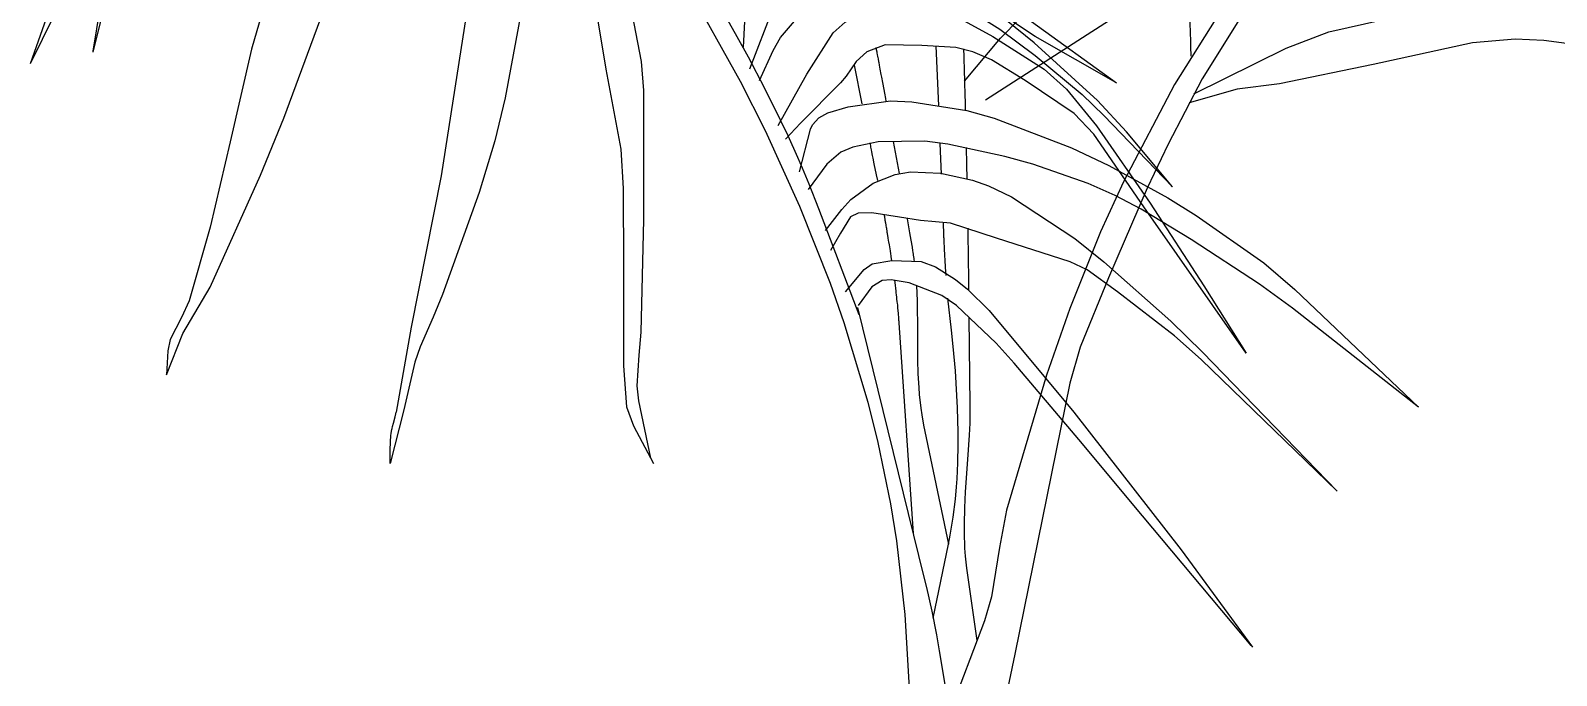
# Model space of a CAD drawing. Header units: millimetres. Extents: x 237 to 339, y 16 to 52.
# Drawn here: x 310.961 to 312.363, y 19.323 to 19.916 of the extents above; entities that cross this region are included whole.
import ezdxf

# ---------------------------------------------------------------- set-up
doc = ezdxf.new("R2010")
doc.units = ezdxf.units.MM
doc.header["$LTSCALE"] = 0.6
doc.header["$MEASUREMENT"] = 0
doc.layers.add('CAULE', color=32, linetype='Continuous')
doc.layers.add('PALMEIRA', color=76, linetype='Continuous')

# ---------------------------------------------------------------- blocks, each defined once
blk = doc.blocks.new('palmeira-V')
at = {"layer": 'CAULE', "linetype": 'Continuous'}
for points in [[(0.61241, 1.17799), (0.51102, 1.15002), (0.48416, 1.142), (0.43117, 1.12332), (0.41907, 1.11846), (0.39562, 1.10733), (0.37302, 1.09455), (0.35835, 1.0852), (0.32977, 1.06485), (0.30118, 1.0413), (0.28337, 1.02458), (0.24992, 0.98857), (0.21604, 0.94664), (0.20043, 0.9249), (0.17895, 0.89069), (0.15538, 0.84583), (0.14491, 0.82291), (0.13079, 0.78772), (0.12004, 0.75703), (0.10163, 0.69491), (0.09841, 0.67789), (0.09473, 0.65508), (0.0915, 0.64406), (0.0752, 0.60086)], [(0.60734, 1.17036), (0.51228, 1.14239), (0.45461, 1.12375), (0.4261, 1.11315), (0.41693, 1.10928), (0.39931, 1.1002), (0.38246, 1.08969), (0.35005, 1.06612), (0.30824, 1.0319), (0.28849, 1.01375), (0.26006, 0.98476), (0.22689, 0.94597), (0.21183, 0.9256), (0.19162, 0.89323), (0.17599, 0.86322), (0.16637, 0.84295), (0.14853, 0.8017), (0.13552, 0.76983), (0.13079, 0.75339), (0.10544, 0.62881), (0.08324, 0.52287)], [(0.03402, 0.78475), (0.01545, 0.83348), (0.01099, 0.84475), (0.00786, 0.85221), (0.00572, 0.85715), (0.00128, 0.86697), (-0.00217, 0.87429), (-0.00935, 0.8888), (-0.01687, 0.90314), (-0.02204, 0.91261), (-0.02556, 0.91889), (-0.03271, 0.93137), (-0.05286, 0.9656), (-0.06304, 0.98265)], [(-0.07084, 0.97933), (-0.04539, 0.93645), (-0.02066, 0.89216), (-0.00924, 0.86947), (0.00657, 0.83477), (0.0206, 0.79928), (0.02689, 0.78126), (0.03788, 0.74464), (0.04254, 0.72605), (0.0484, 0.69784), (0.05117, 0.6809), (0.05503, 0.64702), (0.05702, 0.61312), (0.05727, 0.54529), (0.05516, 0.43582), (0.05094, 0.3813), (0.03717, 0.2633)], [(0.05018, 0.8009), (0.05049, 0.7983), (0.05064, 0.79699), (0.05079, 0.79569), (0.05087, 0.79504), (0.05102, 0.79374), (0.05109, 0.79309), (0.0512, 0.79211), (0.05134, 0.79081), (0.05141, 0.79016), (0.05151, 0.78918), (0.0516, 0.7882), (0.05165, 0.78771), (0.05174, 0.78684), (0.05178, 0.78641), (0.05184, 0.78576), (0.05192, 0.78478), (0.052, 0.7838), (0.05204, 0.78331), (0.05209, 0.78266), (0.05212, 0.78233), (0.05215, 0.78184), (0.0522, 0.7811), (0.05881, 0.68424)], [(0.06029, 0.79832), (0.06059, 0.79117), (0.06074, 0.77681), (0.06081, 0.76405), (0.06098, 0.75768), (0.06132, 0.75134), (0.06157, 0.74818), (0.06228, 0.74188), (0.06274, 0.73875), (0.06361, 0.73407), (0.07502, 0.6794)], [(0.06797, 0.64531), (0.07502, 0.6794), (0.07582, 0.68351), (0.07716, 0.69177), (0.07818, 0.70008), (0.07868, 0.70564), (0.07895, 0.70936), (0.07932, 0.71681), (0.07949, 0.72522), (0.07948, 0.73084), (0.07919, 0.74208), (0.07892, 0.74771), (0.07817, 0.75896), (0.07719, 0.77018), (0.07644, 0.77765), (0.07479, 0.7925)], [(0.03319, 0.7881), (0.06361, 0.66479), (0.06491, 0.65938), (0.0673, 0.64853), (0.06946, 0.63763), (0.07077, 0.63034), (0.07313, 0.61571), (0.07469, 0.60469), (0.07565, 0.59733), (0.0774, 0.58258), (0.07971, 0.56041), (0.08389, 0.51605), (0.08456, 0.50815), (0.08549, 0.4923), (0.08653, 0.47116), (0.08726, 0.46062), (0.08829, 0.4501), (0.08896, 0.44486), (0.10723, 0.31414)], [(0.08443, 0.78353), (0.08487, 0.74332), (0.08477, 0.73498), (0.08454, 0.72942), (0.08382, 0.71828), (0.08275, 0.70343), (0.08236, 0.69601), (0.08217, 0.68861), (0.08217, 0.68491), (0.08244, 0.67754), (0.08273, 0.67386), (0.08337, 0.66835), (0.08809, 0.63505)]]:
    blk.add_lwpolyline(points, dxfattribs=at)
at = {"layer": 'PALMEIRA', "linetype": 'Continuous'}
for points in [[(0.08235, 0.89216), (0.09885, 0.91186), (0.10775, 0.92092), (0.12079, 0.93186), (0.12725, 0.93739), (0.17523, 0.98061), (0.18635, 0.99165), (0.20581, 1.01616), (0.22265, 1.04293), (0.24323, 1.08008), (0.25357, 1.09848), (0.30674, 1.19), (0.33094, 1.23697), (0.35835, 1.29492)], [(0.35798, 1.29412), (0.30352, 1.15054), (0.29643, 1.13311), (0.28013, 1.0993), (0.26165, 1.0665), (0.22126, 1.00222), (0.19645, 0.96454), (0.18249, 0.94717), (0.16655, 0.93204), (0.15761, 0.92561), (0.09199, 0.88337)], [(-0.34681, 0.90031), (-0.31812, 0.9816), (-0.30534, 1.02574), (-0.2883, 1.08485), (-0.28446, 1.09304), (-0.2816, 1.09664), (-0.27623, 1.10123), (-0.26776, 1.10593), (-0.24996, 1.11191), (-0.22266, 1.11889), (-0.20879, 1.12116), (-0.17993, 1.12363), (-0.16548, 1.12401), (-0.15199, 1.12401)], [(-0.12927, 1.09909), (-0.1953, 1.08983), (-0.20901, 1.0872), (-0.23577, 1.07844), (-0.2478, 1.0722), (-0.25508, 1.06696), (-0.26842, 1.05423), (-0.28134, 1.03849), (-0.28653, 1.03012), (-0.29185, 1.01649), (-0.3025, 0.96878), (-0.31814, 0.90548)], [(-0.318, 0.90602), (-0.30676, 0.97519), (-0.30607, 0.97918), (-0.30448, 0.98712), (-0.3027, 0.99502), (-0.30019, 1.00553), (-0.29895, 1.01079), (-0.29807, 1.01437), (-0.29611, 1.02147), (-0.29467, 1.02674), (-0.2927, 1.03385), (-0.29161, 1.03738), (-0.28971, 1.04252), (-0.28861, 1.045), (-0.28695, 1.04817), (-0.28603, 1.0497), (-0.28451, 1.05189), (-0.28283, 1.05396), (-0.28191, 1.05494), (-0.25564, 1.082)], [(-0.12731, 1.07445), (-0.14951, 1.07249), (-0.15716, 1.07091), (-0.16203, 1.06896), (-0.17131, 1.06328), (-0.17859, 1.05695), (-0.18273, 1.05232), (-0.18966, 1.042), (-0.21095, 1.00025), (-0.22006, 0.97872), (-0.23823, 0.93116), (-0.24529, 0.90681), (-0.25505, 0.86424), (-0.26422, 0.82512), (-0.27397, 0.79117), (-0.27748, 0.78352), (-0.28259, 0.7735), (-0.28372, 0.76816), (-0.2843, 0.75723)], [(-0.28429, 0.75726), (-0.27684, 0.77622), (-0.26422, 0.7975), (-0.24108, 0.84902), (-0.23038, 0.87516), (-0.204, 0.9465), (-0.19525, 0.96709), (-0.17589, 1.00748), (-0.16343, 1.02902), (-0.15582, 1.03912), (-0.15187, 1.04309), (-0.14263, 1.04947), (-0.12987, 1.05632), (-0.12313, 1.05811), (-0.11796, 1.05753), (-0.10707, 1.05408)], [(-0.10363, 1.04602), (-0.11796, 1.0466), (-0.11979, 1.04633), (-0.12263, 1.04408), (-0.12772, 1.03164), (-0.13606, 1.00963), (-0.13861, 0.99828), (-0.1455, 0.92924), (-0.15811, 0.8487), (-0.17188, 0.77909), (-0.17876, 0.73997)], [(-0.34681, 0.90031), (-0.33018, 0.93425), (-0.32936, 0.93595), (-0.32882, 0.9371), (-0.32777, 0.93939), (-0.32726, 0.94054), (-0.32625, 0.94286), (-0.32528, 0.94519), (-0.32464, 0.94675), (-0.3234, 0.94988), (-0.32294, 0.95105), (-0.32205, 0.95342), (-0.32116, 0.95579), (-0.32058, 0.95737), (-0.31944, 0.96054), (-0.31775, 0.96531), (-0.31552, 0.97168), (-0.3144, 0.97486), (-0.3127, 0.97962), (-0.31183, 0.982), (-0.29279, 1.03357)], [(-0.09904, 1.03222), (-0.10592, 1.02186), (-0.10846, 1.0172), (-0.11143, 1.00704), (-0.11395, 0.97411), (-0.12141, 0.92406), (-0.12869, 0.88443), (-0.13345, 0.86481), (-0.14065, 0.84092), (-0.15754, 0.79405), (-0.16187, 0.78373), (-0.16781, 0.77005), (-0.17016, 0.76299), (-0.17532, 0.74113), (-0.18163, 0.71645)], [(-0.06129, 0.99776), (-0.07036, 1.00524), (-0.07319, 1.00866), (-0.07972, 1.01008), (-0.0861, 1.00977), (-0.08929, 1.00811), (-0.09135, 1.00583), (-0.09273, 1.00063), (-0.09248, 0.96411), (-0.09043, 0.94598), (-0.08241, 0.89766), (-0.07552, 0.86084), (-0.07442, 0.84282), (-0.07438, 0.80676), (-0.07438, 0.76132), (-0.0729, 0.74245), (-0.06979, 0.7337), (-0.06061, 0.71645)], [(-0.06297, 0.98253), (-0.07495, 0.97762), (-0.07747, 0.97589), (-0.07944, 0.97023), (-0.07862, 0.9627), (-0.07593, 0.95196), (-0.07495, 0.94713), (-0.07128, 0.92744), (-0.06627, 0.90115), (-0.0652, 0.88788), (-0.0652, 0.82863), (-0.06634, 0.77685), (-0.06724, 0.76625), (-0.06826, 0.75215), (-0.06749, 0.74521), (-0.06194, 0.71895)], [(-0.02799, 0.92318), (-0.02964, 0.94541), (-0.0296, 0.96305), (-0.02734, 0.97187), (-0.02375, 0.97758), (-0.02037, 0.98054), (-0.01243, 0.98395), (-0.00531, 0.98428), (-0.00048, 0.98358), (0.00879, 0.9805), (0.04206, 0.96439), (0.065, 0.95116), (0.11318, 0.91952), (0.15218, 0.89133)], [(0.15191, 0.89153), (0.1149, 0.91262), (0.08393, 0.93333), (0.05754, 0.94656), (0.02657, 0.95921), (0.01952, 0.96102), (0.00535, 0.96266), (-0.00346, 0.96296), (-0.00784, 0.96094), (-0.01162, 0.95659), (-0.01472, 0.94656), (-0.01817, 0.9316), (-0.01936, 0.90773)], [(0.17799, 0.84358), (0.15677, 0.86889), (0.14346, 0.88326), (0.11433, 0.90974), (0.10173, 0.92002), (0.07418, 0.93793), (0.06088, 0.94403), (0.0518, 0.94695), (0.03345, 0.95116), (0.02292, 0.95235), (0.01758, 0.95175), (0.00994, 0.94828), (0.00293, 0.9416), (-0.0005, 0.93666), (-0.00555, 0.92585), (-0.01645, 0.89766)], [(0.18659, 0.90358), (0.1865, 0.90528), (0.18645, 0.90642), (0.18639, 0.9087), (0.18634, 0.91098), (0.18628, 0.91402), (0.18624, 0.91554), (0.18615, 0.91781), (0.18609, 0.91895), (0.18598, 0.92046), (0.18591, 0.92122), (0.1858, 0.92235), (0.18566, 0.92348), (0.18558, 0.92404), (0.18541, 0.92517), (0.18531, 0.92573), (0.18515, 0.92657), (0.18472, 0.92867), (0.18441, 0.93006), (0.18377, 0.93283), (0.18344, 0.93421), (0.18276, 0.93697), (0.18139, 0.94248), (0.18072, 0.94524)], [(-0.01186, 0.89248), (-0.00555, 0.90629), (-0.00214, 0.91229), (0.00707, 0.92297), (0.01124, 0.92654), (0.02083, 0.9316), (0.02847, 0.9338), (0.04378, 0.93505), (0.05811, 0.93387), (0.06525, 0.93245), (0.0759, 0.92872), (0.08998, 0.92145), (0.09861, 0.9161), (0.1149, 0.90399), (0.13638, 0.88602), (0.14644, 0.87637), (0.17799, 0.84358)], [(-0.00325, 0.87177), (0.00994, 0.89536), (0.02198, 0.91434), (0.02753, 0.91928), (0.03195, 0.92156), (0.04148, 0.9247), (0.05432, 0.92707), (0.06081, 0.92715), (0.07016, 0.92527), (0.07881, 0.92169), (0.0954, 0.91262), (0.11899, 0.89775), (0.12924, 0.88845), (0.14305, 0.87158), (0.16767, 0.8361), (0.19233, 0.79814), (0.21183, 0.76707)], [(0.18783, 0.88628), (0.23022, 0.9073), (0.24986, 0.91489), (0.29144, 0.92421), (0.32517, 0.92942), (0.34203, 0.93048), (0.35807, 0.93), (0.36876, 0.92872), (0.39013, 0.92421), (0.41477, 0.91644), (0.42658, 0.91163), (0.44385, 0.90291), (0.46631, 0.88938), (0.47697, 0.88202), (0.49195, 0.8697), (0.52568, 0.83838)], [(0.21183, 0.76707), (0.1648, 0.83438), (0.14186, 0.86774), (0.13274, 0.87733), (0.11031, 0.89248), (0.09478, 0.90201), (0.08622, 0.90571), (0.07839, 0.90762), (0.06271, 0.90859), (0.04586, 0.90892), (0.03747, 0.90571), (0.03257, 0.9012), (0.028, 0.89448), (0.02542, 0.89133), (0.00707, 0.87292), (0.00019, 0.86544)], [(0.04164, 0.90771), (0.04181, 0.90679), (0.04204, 0.90558), (0.04215, 0.90497), (0.04226, 0.90436), (0.04241, 0.90354), (0.04249, 0.90314), (0.04264, 0.90233), (0.04284, 0.90124), (0.04294, 0.9007), (0.04317, 0.89948), (0.04351, 0.89765), (0.04397, 0.89522), (0.04419, 0.894), (0.04465, 0.89156), (0.04525, 0.88831), (0.04555, 0.88669), (0.04601, 0.88425), (0.04624, 0.88303)], [(0.07056, 0.88087), (0.06943, 0.90834)], [(0.08196, 0.90705), (0.08199, 0.90599), (0.08202, 0.90458), (0.08204, 0.90388), (0.08206, 0.90317), (0.08209, 0.90223), (0.0821, 0.90176), (0.08214, 0.90035), (0.08215, 0.89972), (0.08217, 0.89889), (0.08219, 0.89847), (0.08221, 0.89753), (0.08223, 0.89683), (0.08225, 0.89588), (0.08227, 0.89541), (0.0823, 0.894), (0.08235, 0.89212), (0.08238, 0.89118), (0.08242, 0.88977), (0.08247, 0.88789), (0.08249, 0.88695), (0.08264, 0.88131), (0.08272, 0.87849)], [(0.52568, 0.83838), (0.48258, 0.85717), (0.47654, 0.86021), (0.46534, 0.86775), (0.44383, 0.88462), (0.43198, 0.89163), (0.4135, 0.89888), (0.40089, 0.90241), (0.37514, 0.9073), (0.34867, 0.91082), (0.33542, 0.91154), (0.3158, 0.9098), (0.2702, 0.89978), (0.2271, 0.89101), (0.20773, 0.8885), (0.18562, 0.88214)], [(0.03164, 0.89946), (0.03518, 0.88171)], [(0.0065, 0.85049), (0.01166, 0.87005), (0.01248, 0.87205), (0.0154, 0.87524), (0.01952, 0.87754), (0.02887, 0.8804), (0.04841, 0.88312), (0.05812, 0.8827), (0.08344, 0.87871), (0.09597, 0.87522), (0.13156, 0.86151), (0.14874, 0.85336), (0.1758, 0.83855), (0.18889, 0.83035), (0.2199, 0.80867), (0.2342, 0.79641), (0.29098, 0.74233)], [(0.29098, 0.74233), (0.23305, 0.78778), (0.21796, 0.79885), (0.18659, 0.81942), (0.16355, 0.83327), (0.15161, 0.83956), (0.13927, 0.84508), (0.11375, 0.85394), (0.10084, 0.85756), (0.07475, 0.86314), (0.06411, 0.86459), (0.04263, 0.86429), (0.03101, 0.86185), (0.0256, 0.85946), (0.01911, 0.85394), (0.01051, 0.84243)], [(0.03883, 0.86378), (0.03896, 0.86315), (0.03913, 0.8623), (0.03922, 0.86187), (0.03948, 0.8606), (0.03965, 0.85975), (0.04, 0.85805), (0.04025, 0.85677), (0.04077, 0.85423), (0.0418, 0.84913), (0.04232, 0.84658)], [(0.04964, 0.86449), (0.05228, 0.84971)], [(0.07181, 0.84949), (0.07126, 0.86355)], [(0.08313, 0.8616), (0.08318, 0.85956), (0.08321, 0.85854), (0.08324, 0.85701), (0.08328, 0.85549), (0.08329, 0.85472), (0.08333, 0.85319), (0.08334, 0.85243), (0.08337, 0.85128), (0.0834, 0.84986), (0.08342, 0.84891), (0.08344, 0.84827), (0.08345, 0.84743), (0.08346, 0.847)], [(0.01854, 0.82345), (0.026, 0.83323), (0.03009, 0.83784), (0.04034, 0.84531), (0.05051, 0.84929), (0.0575, 0.85046), (0.07131, 0.84991), (0.08608, 0.84661), (0.09337, 0.84412), (0.104, 0.83898), (0.13309, 0.81986), (0.14644, 0.80907), (0.17712, 0.78191), (0.19176, 0.76765), (0.2537, 0.70379)], [(0.2537, 0.70379), (0.19118, 0.76425), (0.17889, 0.77517), (0.15275, 0.79532), (0.13871, 0.80551), (0.13096, 0.80912), (0.09712, 0.82005), (0.0759, 0.82696), (0.06213, 0.82811), (0.05254, 0.82958), (0.03979, 0.83157), (0.03345, 0.83156), (0.03004, 0.8298), (0.02542, 0.82235), (0.02083, 0.8143)], [(0.04545, 0.83064), (0.04549, 0.83038), (0.04555, 0.83003), (0.04558, 0.82986), (0.04567, 0.82934), (0.04573, 0.829), (0.0458, 0.82853), (0.04584, 0.8283), (0.04593, 0.82779), (0.04598, 0.82744), (0.04606, 0.82698), (0.0461, 0.82675), (0.04615, 0.8264), (0.04623, 0.82594), (0.04627, 0.82571), (0.04638, 0.82502), (0.04646, 0.82456), (0.04656, 0.82395), (0.04661, 0.82364), (0.04669, 0.82312), (0.04675, 0.82278), (0.04682, 0.82232), (0.04686, 0.82208), (0.04703, 0.82105), (0.04714, 0.82036), (0.04721, 0.8199), (0.04731, 0.81928), (0.04736, 0.81897), (0.04747, 0.81828), (0.0477, 0.8169), (0.04814, 0.81413), (0.04837, 0.81275), (0.04851, 0.81183), (0.04859, 0.81137), (0.0487, 0.81068), (0.04887, 0.80964)], [(0.05596, 0.82896), (0.05711, 0.82238), (0.05768, 0.81909), (0.05826, 0.8158), (0.05854, 0.81416), (0.05863, 0.81361), (0.05869, 0.81325), (0.05873, 0.81301), (0.05881, 0.81253), (0.05886, 0.81216), (0.05897, 0.81144), (0.05908, 0.81071), (0.05915, 0.81022), (0.05928, 0.80925)], [(0.07397, 0.80288), (0.07392, 0.80356), (0.07385, 0.80448), (0.07382, 0.80494), (0.07372, 0.80631), (0.07366, 0.80723), (0.07362, 0.80784), (0.07356, 0.80865), (0.07354, 0.80906), (0.07345, 0.81044), (0.0734, 0.81135), (0.07336, 0.81197), (0.07332, 0.81278), (0.07329, 0.81319), (0.07324, 0.8141), (0.07321, 0.81472), (0.07317, 0.81553), (0.07315, 0.81594), (0.07312, 0.81655), (0.07308, 0.81737), (0.07306, 0.81777), (0.07301, 0.819), (0.07297, 0.81981), (0.07295, 0.82036), (0.07292, 0.82108), (0.0729, 0.82144), (0.07267, 0.82741)], [(0.08388, 0.82454), (0.0839, 0.82348), (0.0839, 0.82301), (0.08391, 0.82238), (0.08392, 0.82206), (0.08393, 0.82135), (0.08394, 0.82065), (0.08395, 0.8197), (0.08396, 0.81923), (0.08396, 0.81876), (0.08397, 0.81813), (0.08397, 0.81782), (0.08398, 0.81719), (0.08399, 0.81635), (0.084, 0.81593), (0.08401, 0.81499), (0.08402, 0.81428), (0.08404, 0.81334), (0.08404, 0.81287), (0.08406, 0.81145), (0.08409, 0.80957), (0.0841, 0.80862), (0.08411, 0.80768), (0.08413, 0.80642), (0.08414, 0.80579), (0.08419, 0.80202), (0.08421, 0.80013), (0.08423, 0.79919), (0.08424, 0.79793), (0.08425, 0.7973), (0.08427, 0.79589)], [(0.02772, 0.79532), (0.03632, 0.80567), (0.03989, 0.80814), (0.04894, 0.8097), (0.06244, 0.80926), (0.06901, 0.80682), (0.07831, 0.80095), (0.08382, 0.7966), (0.09368, 0.78669), (0.13268, 0.74009), (0.182, 0.67681), (0.2147, 0.63199)], [(0.21415, 0.63274), (0.16422, 0.6924), (0.13497, 0.72749), (0.10515, 0.76258), (0.09688, 0.77177), (0.07876, 0.78905), (0.07198, 0.79367), (0.05697, 0.7994), (0.0487, 0.80088), (0.04454, 0.80055), (0.03976, 0.79768), (0.03345, 0.78905)], [(-0.18163, 0.71645), (-0.18158, 0.71798), (-0.18156, 0.71901), (-0.18153, 0.72106), (-0.1815, 0.7238), (-0.18146, 0.72516), (-0.1814, 0.72653), (-0.18136, 0.72721), (-0.18125, 0.72856), (-0.18118, 0.72924), (-0.18106, 0.73025), (-0.18088, 0.73134), (-0.18075, 0.73207), (-0.18065, 0.73255), (-0.18043, 0.73351), (-0.18007, 0.73495), (-0.17931, 0.73782), (-0.17894, 0.73925), (-0.17876, 0.73997)]]:
    blk.add_lwpolyline(points, dxfattribs=at)

msp = doc.modelspace()

# ---------------------------------------------------------------- block references
at = {"layer": 'PALMEIRA', "xscale": 2, "yscale": 2}
msp.add_blockref('palmeira-V', (311.6545, 18.0847), dxfattribs=at)

doc.saveas('drawing.dxf')
